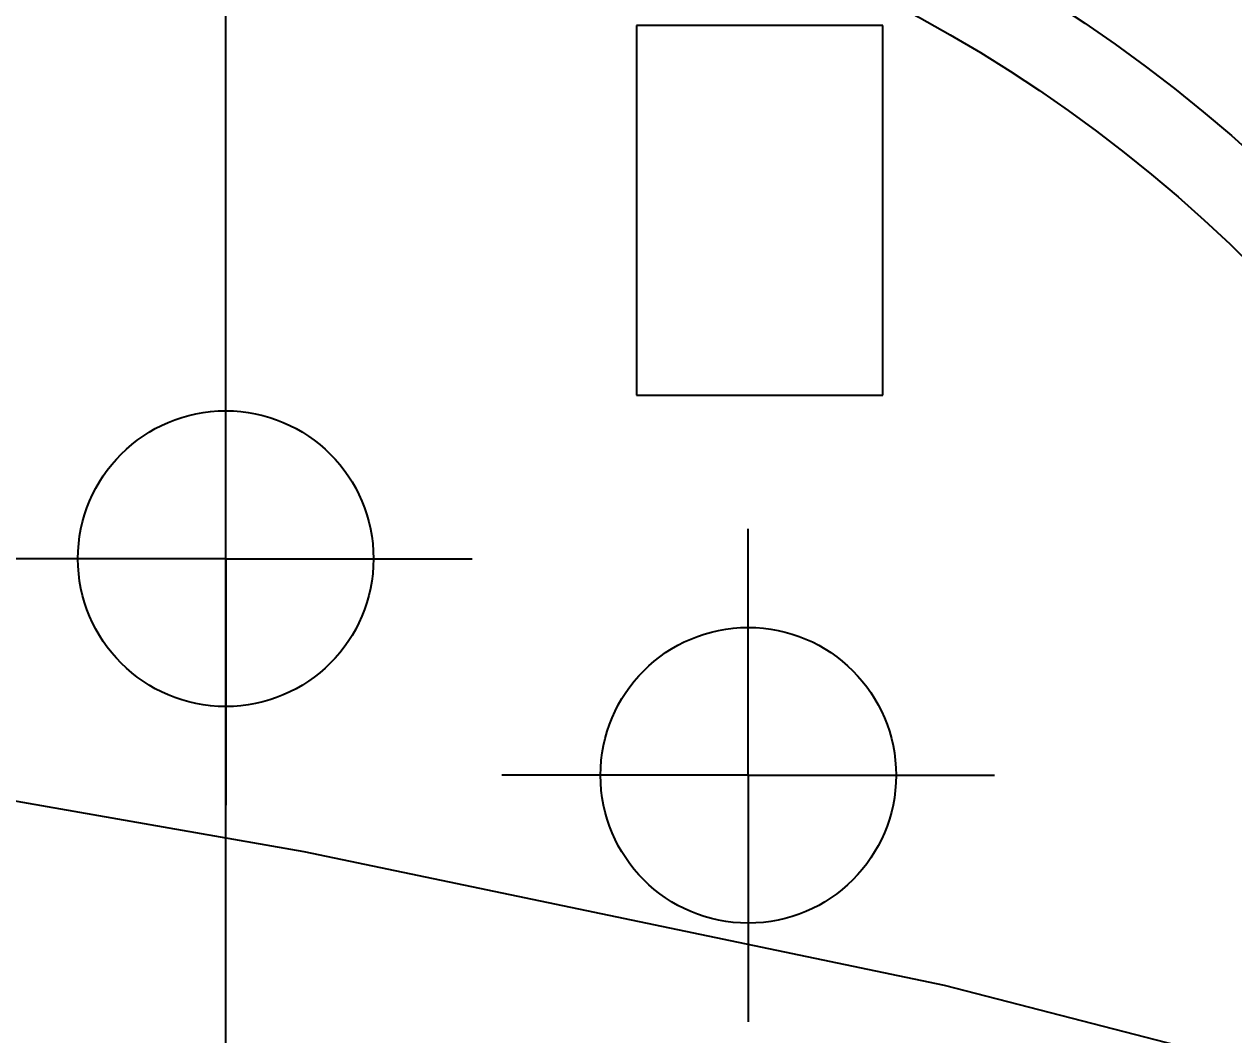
# Model space of a CAD drawing. Extents: x -381 to 213, y -63 to 250.
# Drawn here: x 71.09 to 95.64, y 154.54 to 175.04 of the extents above; entities that cross this region are included whole.
import ezdxf

# ---------------------------------------------------------------- set-up
doc = ezdxf.new("R2010")
doc.units = 0
doc.header["$MEASUREMENT"] = 0
for name, pattern in [('K5LT65535', [0]), ('K5LT_AXLED', [19.5, 15, -1.5, 1.5, -1.5]), ('K5LT_BASIC', [0]), ('K5LT_THIN', [0])]:
    doc.linetypes.add(name, pattern=pattern)
doc.layers.add('Системный слой', color=7, linetype='Continuous')
doc.styles.add('K5_DIMSTYLE', font='win_eskd.shx', dxfattribs={"width": 0.7, "oblique": 15, "bigfont": 'b_eskd.shx'})
doc.styles.add('K5_TEXTSTYLE', font='win_eskd.shx', dxfattribs={"width": 0.7, "oblique": 15, "bigfont": 'b_eskd.shx'})
doc.dimstyles.new('K5_DIMSTYLE14', dxfattribs={"dimtxt": 5, "dimasz": 1, "dimexe": 2, "dimexo": 0, "dimgap": 1, "dimtad": 1, "dimtxsty": 'K5_DIMSTYLE', "dimblk1": 'K5_OUTSIDE', "dimblk2": 'K5_OUTSIDE', "dimsah": 1, "dimcen": 5, "dimdle": 5, "dimclrd": 7, "dimclre": 7, "dimclrt": 7, "dimadec": 0, "dimazin": 0, "dimtfac": 0.666, "dimtdec": 4, "dimtmove": 0, "dimatfit": 3, "dimfxl": 0, "dimtvp": 1, "dimtolj": 1, "dimtzin": 0, "dimarcsym": 0})

# ---------------------------------------------------------------- blocks, each defined once
blk = doc.blocks.new('*D')
at = {"layer": 'Системный слой', "color": 7, "linetype": 'K5LT_THIN'}
for p, q in [((-149.074, 155.368), (-149.074, 203.891)), ((121.111, 135.447), (121.111, 203.891)), ((-149.074, 201.891), (-144.074, 202.549)), ((-144.074, 202.549), (-144.574, 201.891)), ((116.611, 201.891), (116.111, 202.549)), ((116.111, 202.549), (121.111, 201.891)), ((-144.074, 201.233), (-149.074, 201.891)), ((-149.074, 201.891), (121.111, 201.891)), ((-144.574, 201.891), (-144.074, 201.233)), ((121.111, 201.891), (116.111, 201.233)), ((116.111, 201.233), (116.611, 201.891)), ((-62.851, 194.699), (-160.397, 194.699)), ((-159.056, 189.699), (-158.397, 194.699)), ((-158.397, 194.699), (-157.739, 189.699)), ((-158.397, 194.699), (-158.397, 109.096)), ((-158.397, 190.199), (-159.056, 189.699)), ((-157.739, 189.699), (-158.397, 190.199)), ((-158.397, 109.096), (-159.056, 114.096)), ((-159.056, 114.096), (-158.397, 113.596)), ((-158.397, 113.596), (-157.739, 114.096)), ((-157.739, 114.096), (-158.397, 109.096)), ((-51.176, 109.096), (-160.397, 109.096))]:
    blk.add_line(p, q, dxfattribs=at)
at = {"layer": 'Системный слой'}
for points in [[(-144.574, 201.891), (-144.074, 202.549), (-149.074, 201.891), (-144.574, 201.891)], [(121.111, 201.891), (116.611, 201.891), (116.111, 202.549), (121.111, 201.891)], [(-144.074, 201.233), (-144.574, 201.891), (-149.074, 201.891), (-144.074, 201.233)], [(116.611, 201.891), (121.111, 201.891), (116.111, 201.233), (116.611, 201.891)], [(-158.397, 190.199), (-158.397, 194.699), (-159.056, 189.699), (-158.397, 190.199)], [(-157.739, 189.699), (-158.397, 194.699), (-158.397, 190.199), (-157.739, 189.699)], [(-158.397, 109.096), (-158.397, 113.596), (-159.056, 114.096), (-158.397, 109.096)], [(-158.397, 109.096), (-157.739, 114.096), (-158.397, 113.596), (-158.397, 109.096)]]:
    blk.add_solid(points, dxfattribs=at)
at = {"layer": 'Системный слой', "color": 7, "style": 'K5_TEXTSTYLE', "oblique": 20, "width": 0.7}
blk.add_text('270,18', height=5, dxfattribs=at).set_placement((-22.637, 204.426))
blk.add_text('85,6', height=5, rotation=90, dxfattribs=at).set_placement((-160.932, 145.981))
blk = doc.blocks.new('K5_OUTSIDE')
at = {"color": 7, "linetype": 'K5LT_THIN'}
for p, q in [((0, 0), (-5, 0.658)), ((-5, 0.658), (-4.5, 0)), ((0, 0), (-7, 0)), ((-4.5, 0), (-5, -0.658)), ((-5, -0.658), (0, 0))]:
    blk.add_line(p, q, dxfattribs=at)
for points in [[(0, 0), (-4.5, 0), (-5, 0.658), (0, 0)], [(-4.5, 0), (0, 0), (-5, -0.658), (-4.5, 0)]]:
    blk.add_solid(points)
blk = doc.blocks.new('*U')
at = {"layer": 'Системный слой', "color": 30, "linetype": 'K5LT_AXLED'}
for p, q in [((94.013, 5.981), (94.013, 74.478)), ((94.013, 5.981), (94.013, 74.478)), ((94.013, 5.982), (94.013, 72.497)), ((94.013, 5.982), (94.013, 72.497)), ((94.013, 5.981), (94.013, 70.516)), ((94.013, 5.981), (94.013, 70.516)), ((94.013, 20.983), (94.013, 25.983)), ((94.013, 20.983), (94.013, 25.983)), ((94.013, 5.982), (94.013, 22.983)), ((94.013, 5.982), (94.013, 22.983)), ((104.62, 16.589), (104.62, 21.589)), ((104.62, 16.589), (104.62, 21.589)), ((94.013, 20.983), (89.013, 20.983)), ((94.013, 20.983), (89.013, 20.983)), ((94.013, 20.983), (99.013, 20.983)), ((94.013, 20.983), (94.013, 15.983)), ((94.013, 20.983), (99.013, 20.983)), ((94.013, 20.983), (94.013, 15.983)), ((104.62, 16.589), (99.62, 16.589)), ((104.62, 16.589), (99.62, 16.589)), ((104.62, 16.589), (109.62, 16.589)), ((104.62, 16.589), (104.62, 11.589)), ((104.62, 16.589), (109.62, 16.589)), ((104.62, 16.589), (104.62, 11.589))]:
    blk.add_line(p, q, dxfattribs=at)
at = {"layer": 'Системный слой', "color": 5, "linetype": 'K5LT_BASIC'}
for p, q in [((107.35, 31.802), (102.35, 31.802)), ((102.35, 31.802), (102.35, 24.302)), ((107.35, 24.302), (107.35, 31.802)), ((102.35, 24.302), (107.35, 24.302))]:
    blk.add_line(p, q, dxfattribs=at)
blk = doc.blocks.new('*F')
at = {"layer": 'Системный слой', "color": 5, "linetype": 'K5LT65535'}
blk.add_lwpolyline([(88.903, -4.978), (92.492, -0.911), (98.313, 0.923), (104.773, 1.96), (112.827, 1.96), (117.931, 0.764), (123.434, -1.15), (129.335, -3.383), (130.93, -6.254), (132.047, -10.082), (139.942, -10.082), (139.942, -7.769), (138.666, -7.769), (138.666, 3.076), (137.23, 4.512), (128.857, 7.143), (119.127, 9.616), (108.601, 12.327), (95.602, 15.038), (84.677, 16.952)], dxfattribs=at)
at = {"layer": 'Системный слой', "color": 5, "linetype": 'K5LT_BASIC'}
for centre, radius in [((94.013, 5.981), 62.534), ((94.013, 5.981), 62.534), ((94.013, 5.981), 37.817), ((94.013, 5.981), 37.817), ((94.013, 5.981), 31.192), ((94.013, 5.981), 31.192), ((94.013, 5.982), 29.543), ((94.013, 5.982), 29.543), ((94.013, 20.983), 3), ((94.013, 20.983), 3), ((104.62, 16.589), 3), ((104.62, 16.589), 3)]:
    blk.add_circle(centre, radius, dxfattribs=at)
at = {"layer": 'Системный слой'}
blk.add_blockref('*U', (0, 0), dxfattribs=at)
blk.add_blockref('*U', (0, 0), dxfattribs=at)
blk.add_blockref('*U', (0, 0), dxfattribs=at)
blk.add_blockref('*U', (0, 0), dxfattribs=at)
blk.add_blockref('*U', (0, 0), dxfattribs=at)
blk.add_blockref('*U', (0, 0), dxfattribs=at)
blk.add_blockref('*U', (0, 0), dxfattribs=at)
blk.add_blockref('*U', (0, 0), dxfattribs=at)
blk.add_blockref('*U', (0, 0), dxfattribs=at)
blk.add_blockref('*U', (0, 0), dxfattribs=at)
blk.add_blockref('*U', (0, 0), dxfattribs=at)
blk.add_blockref('*U', (0, 0), dxfattribs=at)
blk.add_blockref('*U', (0, 0), dxfattribs=at)
blk.add_blockref('*U', (0, 0), dxfattribs=at)
blk.add_blockref('*U', (0, 0), dxfattribs=at)
blk.add_blockref('*U', (0, 0), dxfattribs=at)
blk.add_blockref('*U', (0, 0), dxfattribs=at)
blk.add_blockref('*U', (0, 0), dxfattribs=at)
blk.add_blockref('*U', (0, 0), dxfattribs=at)
blk.add_blockref('*U', (0, 0), dxfattribs=at)
blk.add_blockref('*U', (0, 0), dxfattribs=at)
blk.add_blockref('*U', (0, 0), dxfattribs=at)
blk.add_blockref('*U', (0, 0), dxfattribs=at)
blk.add_blockref('*U', (0, 0), dxfattribs=at)
blk.add_blockref('*U', (0, 0), dxfattribs=at)
blk.add_blockref('*U', (0, 0), dxfattribs=at)
blk.add_blockref('*U', (0, 0), dxfattribs=at)
blk.add_blockref('*U', (0, 0), dxfattribs=at)
blk.add_blockref('*U', (0, 0), dxfattribs=at)
blk.add_blockref('*U', (0, 0), dxfattribs=at)
blk.add_blockref('*U', (0, 0), dxfattribs=at)
blk.add_blockref('*U', (0, 0), dxfattribs=at)
blk.add_blockref('*U', (0, 0), dxfattribs=at)
blk.add_blockref('*U', (0, 0), dxfattribs=at)
blk.add_blockref('*U', (0, 0), dxfattribs=at)
blk.add_blockref('*U', (0, 0), dxfattribs=at)
blk.add_blockref('*U', (0, 0), dxfattribs=at)
blk.add_blockref('*U', (0, 0), dxfattribs=at)
blk.add_blockref('*U', (0, 0), dxfattribs=at)
blk.add_blockref('*U', (0, 0), dxfattribs=at)
blk.add_blockref('*U', (0, 0), dxfattribs=at)
blk.add_blockref('*U', (0, 0), dxfattribs=at)
blk.add_blockref('*U', (0, 0), dxfattribs=at)
blk.add_blockref('*U', (0, 0), dxfattribs=at)
blk.add_blockref('*U', (0, 0), dxfattribs=at)
blk.add_blockref('*U', (0, 0), dxfattribs=at)
blk.add_blockref('*U', (0, 0), dxfattribs=at)
blk.add_blockref('*U', (0, 0), dxfattribs=at)
blk.add_blockref('*U', (0, 0), dxfattribs=at)
blk.add_blockref('*U', (0, 0), dxfattribs=at)
blk.add_blockref('*U', (0, 0), dxfattribs=at)
blk.add_blockref('*U', (0, 0), dxfattribs=at)
blk.add_blockref('*U', (0, 0), dxfattribs=at)
blk.add_blockref('*U', (0, 0), dxfattribs=at)
blk.add_blockref('*U', (0, 0), dxfattribs=at)
blk.add_blockref('*U', (0, 0), dxfattribs=at)
blk.add_blockref('*U', (0, 0), dxfattribs=at)
blk.add_blockref('*U', (0, 0), dxfattribs=at)
blk.add_blockref('*U', (0, 0), dxfattribs=at)
blk.add_blockref('*U', (0, 0), dxfattribs=at)
blk.add_blockref('*U', (0, 0), dxfattribs=at)
blk.add_blockref('*U', (0, 0), dxfattribs=at)
blk.add_blockref('*U', (0, 0), dxfattribs=at)
blk.add_blockref('*U', (0, 0), dxfattribs=at)
blk.add_blockref('*U', (0, 0), dxfattribs=at)
blk.add_blockref('*U', (0, 0), dxfattribs=at)
blk.add_blockref('*U', (0, 0), dxfattribs=at)
blk.add_blockref('*U', (0, 0), dxfattribs=at)
blk.add_blockref('*U', (0, 0), dxfattribs=at)
blk.add_blockref('*U', (0, 0), dxfattribs=at)
blk.add_blockref('*U', (0, 0), dxfattribs=at)
blk.add_blockref('*U', (0, 0), dxfattribs=at)
blk.add_blockref('*U', (0, 0), dxfattribs=at)
blk.add_blockref('*U', (0, 0), dxfattribs=at)
blk.add_blockref('*U', (0, 0), dxfattribs=at)
blk.add_blockref('*U', (0, 0), dxfattribs=at)
blk.add_blockref('*U', (0, 0), dxfattribs=at)
blk.add_blockref('*U', (0, 0), dxfattribs=at)
blk.add_blockref('*U', (0, 0), dxfattribs=at)
blk.add_blockref('*U', (0, 0), dxfattribs=at)
blk.add_blockref('*U', (0, 0), dxfattribs=at)
blk.add_blockref('*U', (0, 0), dxfattribs=at)
blk.add_blockref('*U', (0, 0), dxfattribs=at)
blk.add_blockref('*U', (0, 0), dxfattribs=at)
blk.add_blockref('*U', (0, 0), dxfattribs=at)
blk.add_blockref('*U', (0, 0), dxfattribs=at)
blk.add_blockref('*U', (0, 0), dxfattribs=at)
blk.add_blockref('*U', (0, 0), dxfattribs=at)
blk.add_blockref('*U', (0, 0), dxfattribs=at)
blk.add_blockref('*U', (0, 0), dxfattribs=at)
blk.add_blockref('*U', (0, 0), dxfattribs=at)
blk.add_blockref('*U', (0, 0), dxfattribs=at)
blk.add_blockref('*U', (0, 0), dxfattribs=at)
blk.add_blockref('*U', (0, 0), dxfattribs=at)
blk.add_blockref('*U', (0, 0), dxfattribs=at)
blk.add_blockref('*U', (0, 0), dxfattribs=at)
blk.add_blockref('*U', (0, 0), dxfattribs=at)
blk.add_blockref('*U', (0, 0), dxfattribs=at)
blk.add_blockref('*U', (0, 0), dxfattribs=at)
blk.add_blockref('*U', (0, 0), dxfattribs=at)
blk.add_blockref('*U', (0, 0), dxfattribs=at)
blk.add_blockref('*U', (0, 0), dxfattribs=at)
blk.add_blockref('*U', (0, 0), dxfattribs=at)
blk.add_blockref('*U', (0, 0), dxfattribs=at)
blk.add_blockref('*U', (0, 0), dxfattribs=at)
blk.add_blockref('*U', (0, 0), dxfattribs=at)
blk.add_blockref('*U', (0, 0), dxfattribs=at)
blk.add_blockref('*U', (0, 0), dxfattribs=at)
blk.add_blockref('*U', (0, 0), dxfattribs=at)
blk.add_blockref('*U', (0, 0), dxfattribs=at)
blk.add_blockref('*U', (0, 0), dxfattribs=at)
blk.add_blockref('*U', (0, 0), dxfattribs=at)
blk.add_blockref('*U', (0, 0), dxfattribs=at)
blk.add_blockref('*U', (0, 0), dxfattribs=at)
blk.add_blockref('*U', (0, 0), dxfattribs=at)
blk.add_blockref('*U', (0, 0), dxfattribs=at)
blk.add_blockref('*U', (0, 0), dxfattribs=at)
blk.add_blockref('*U', (0, 0), dxfattribs=at)
blk.add_blockref('*U', (0, 0), dxfattribs=at)
blk.add_blockref('*U', (0, 0), dxfattribs=at)
blk.add_blockref('*U', (0, 0), dxfattribs=at)
blk.add_blockref('*U', (0, 0), dxfattribs=at)
blk.add_blockref('*U', (0, 0), dxfattribs=at)
blk.add_blockref('*U', (0, 0), dxfattribs=at)
blk.add_blockref('*U', (0, 0), dxfattribs=at)
blk.add_blockref('*U', (0, 0), dxfattribs=at)
blk.add_blockref('*U', (0, 0), dxfattribs=at)
blk.add_blockref('*U', (0, 0), dxfattribs=at)
blk.add_blockref('*U', (0, 0), dxfattribs=at)
blk.add_blockref('*U', (0, 0), dxfattribs=at)
blk.add_blockref('*U', (0, 0), dxfattribs=at)
blk.add_blockref('*U', (0, 0), dxfattribs=at)
blk.add_blockref('*U', (0, 0), dxfattribs=at)
blk.add_blockref('*U', (0, 0), dxfattribs=at)
blk.add_blockref('*U', (0, 0), dxfattribs=at)
blk.add_blockref('*U', (0, 0), dxfattribs=at)
blk.add_blockref('*U', (0, 0), dxfattribs=at)
blk.add_blockref('*U', (0, 0), dxfattribs=at)
blk.add_blockref('*U', (0, 0), dxfattribs=at)
blk.add_blockref('*U', (0, 0), dxfattribs=at)
blk.add_blockref('*U', (0, 0), dxfattribs=at)
blk.add_blockref('*U', (0, 0), dxfattribs=at)
blk.add_blockref('*U', (0, 0), dxfattribs=at)
blk.add_blockref('*U', (0, 0), dxfattribs=at)
blk.add_blockref('*U', (0, 0), dxfattribs=at)
blk.add_blockref('*U', (0, 0), dxfattribs=at)
blk.add_blockref('*U', (0, 0), dxfattribs=at)
blk.add_blockref('*U', (0, 0), dxfattribs=at)
blk.add_blockref('*U', (0, 0), dxfattribs=at)
blk.add_blockref('*U', (0, 0), dxfattribs=at)
blk.add_blockref('*U', (0, 0), dxfattribs=at)
blk.add_blockref('*U', (0, 0), dxfattribs=at)
blk.add_blockref('*U', (0, 0), dxfattribs=at)
blk.add_blockref('*U', (0, 0), dxfattribs=at)
blk.add_blockref('*U', (0, 0), dxfattribs=at)
blk.add_blockref('*U', (0, 0), dxfattribs=at)
blk.add_blockref('*U', (0, 0), dxfattribs=at)
blk.add_blockref('*U', (0, 0), dxfattribs=at)
blk.add_blockref('*U', (0, 0), dxfattribs=at)
blk.add_blockref('*U', (0, 0), dxfattribs=at)
blk.add_blockref('*U', (0, 0), dxfattribs=at)
blk.add_blockref('*U', (0, 0), dxfattribs=at)
blk.add_blockref('*U', (0, 0), dxfattribs=at)
blk.add_blockref('*U', (0, 0), dxfattribs=at)
blk.add_blockref('*U', (0, 0), dxfattribs=at)
blk.add_blockref('*U', (0, 0), dxfattribs=at)
blk.add_blockref('*U', (0, 0), dxfattribs=at)
blk.add_blockref('*U', (0, 0), dxfattribs=at)
blk.add_blockref('*U', (0, 0), dxfattribs=at)
blk.add_blockref('*U', (0, 0), dxfattribs=at)
blk.add_blockref('*U', (0, 0), dxfattribs=at)
blk.add_blockref('*U', (0, 0), dxfattribs=at)
blk.add_blockref('*U', (0, 0), dxfattribs=at)
blk.add_blockref('*U', (0, 0), dxfattribs=at)
blk.add_blockref('*U', (0, 0), dxfattribs=at)
blk.add_blockref('*U', (0, 0), dxfattribs=at)
blk.add_blockref('*U', (0, 0), dxfattribs=at)
blk.add_blockref('*U', (0, 0), dxfattribs=at)
blk.add_blockref('*U', (0, 0), dxfattribs=at)
blk.add_blockref('*U', (0, 0), dxfattribs=at)
blk.add_blockref('*U', (0, 0), dxfattribs=at)
blk.add_blockref('*U', (0, 0), dxfattribs=at)
blk.add_blockref('*U', (0, 0), dxfattribs=at)
blk.add_blockref('*U', (0, 0), dxfattribs=at)
blk.add_blockref('*U', (0, 0), dxfattribs=at)
blk.add_blockref('*U', (0, 0), dxfattribs=at)
blk.add_blockref('*U', (0, 0), dxfattribs=at)
blk.add_blockref('*U', (0, 0), dxfattribs=at)
blk.add_blockref('*U', (0, 0), dxfattribs=at)
blk.add_blockref('*U', (0, 0), dxfattribs=at)
blk.add_blockref('*U', (0, 0), dxfattribs=at)
blk.add_blockref('*U', (0, 0), dxfattribs=at)
blk.add_blockref('*U', (0, 0), dxfattribs=at)
blk.add_blockref('*U', (0, 0), dxfattribs=at)
blk.add_blockref('*U', (0, 0), dxfattribs=at)
blk.add_blockref('*U', (0, 0), dxfattribs=at)
blk.add_blockref('*U', (0, 0), dxfattribs=at)
blk.add_blockref('*U', (0, 0), dxfattribs=at)
blk.add_blockref('*U', (0, 0), dxfattribs=at)
blk.add_blockref('*U', (0, 0), dxfattribs=at)
blk.add_blockref('*U', (0, 0), dxfattribs=at)
blk.add_blockref('*U', (0, 0), dxfattribs=at)
blk.add_blockref('*U', (0, 0), dxfattribs=at)
blk.add_blockref('*U', (0, 0), dxfattribs=at)
blk.add_blockref('*U', (0, 0), dxfattribs=at)
blk.add_blockref('*U', (0, 0), dxfattribs=at)
blk.add_blockref('*U', (0, 0), dxfattribs=at)

msp = doc.modelspace()

# ---------------------------------------------------------------- block references
at = {"layer": 'Системный слой'}
msp.add_blockref('*F', (-18.831, 143.216), dxfattribs=at)

# ---------------------------------------------------------------- dimensions: what is measured, and where the dimension line sits
dim = msp.add_linear_dim(base=(-149.0741, 201.8911), p1=(-149.0741, 155.3678), p2=(121.1107, 135.4469), dimstyle='K5_DIMSTYLE14', override={"dimpost": ' '}, dxfattribs=at)
dim.commit()
dim.dimension.update_dxf_attribs({"geometry": '*D', "text_midpoint": (-22.6366, 204.4257), "dimtype": 160})
dim = msp.add_linear_dim(base=(-158.397, 194.699), p1=(-62.851, 194.699), p2=(-51.176, 109.096), angle=90, dimstyle='K5_DIMSTYLE14', override={"dimpost": ' '}, dxfattribs=at)
dim.commit()
dim.dimension.update_dxf_attribs({"geometry": '*D', "text_midpoint": (-160.932, 145.981), "dimtype": 160})

doc.saveas('drawing.dxf')
